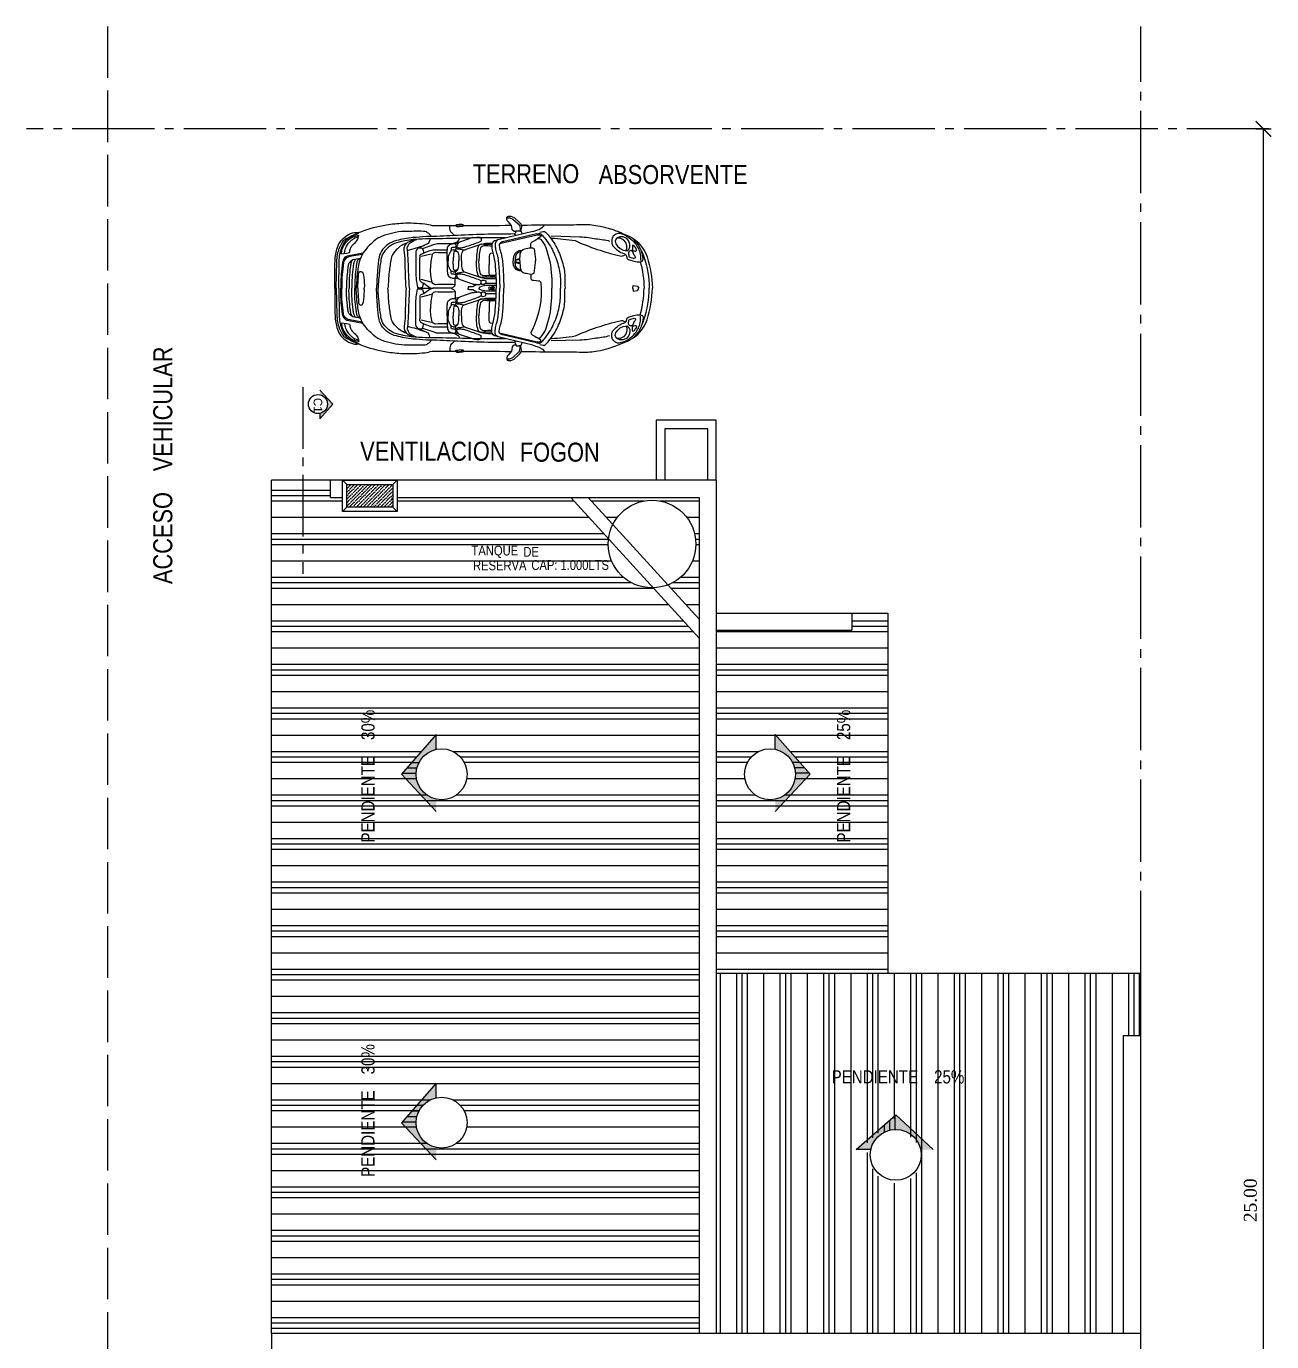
# Model space of a CAD drawing. Header units: millimetres. Extents: x 221 to 543, y -43 to 148.
# Drawn here: x 319.11 to 333.63, y 84.66 to 100.01 of the extents above; entities that cross this region are included whole.
import ezdxf
from ezdxf.enums import TextEntityAlignment as Align

# ---------------------------------------------------------------- set-up
doc = ezdxf.new("R2010")
doc.units = ezdxf.units.MM
doc.linetypes.add('ACAD_ISO02W100', pattern=[15, 12, -3])
doc.linetypes.add('ACAD_ISO04W100', pattern=[30, 24, -3, 0, -3])
for name, color, linetype in [('10-SOLADOS', 15, 'Continuous'), ('BOXTER', 7, 'Continuous'), ('CARRERA911', 7, 'Continuous'), ('FINAS', 1, 'Continuous'), ('SANITARIOS', 7, 'Continuous')]:
    doc.layers.add(name, color=color, linetype=linetype)
doc.styles.add('AMER', font='')
doc.styles.add('COTAS', font='ROMANS', dxfattribs={"width": 0.7})
doc.styles.add('gardel', font='ARIALN.TTF')
doc.styles.add('PROV', font='times.ttf')
doc.styles.get('AMER').set_extended_font_data('AmerType Md BT')
doc.dimstyles.new('COTA-S-S-2-50', dxfattribs={"dimscale": 1.5, "dimtxt": 0.1, "dimasz": 0.06, "dimexe": 0, "dimexo": 0, "dimgap": 0.08, "dimtad": 1, "dimzin": 4, "dimdsep": 46, "dimtxsty": 'COTAS', "dimblk1": 'M2_COTA', "dimblk2": 'M2_COTA', "dimsah": 1, "dimcen": 0.1, "dimse1": 1, "dimse2": 1, "dimclrd": 2, "dimclre": 256, "dimclrt": 6, "dimadec": 0, "dimazin": 0, "dimtfac": 1, "dimtix": 1, "dimtmove": 2, "dimatfit": 3, "dimldrblk": 'M2_COTA', "dimfxl": 1, "dimtolj": 1, "dimtzin": 4, "dimarcsym": 0})

# ---------------------------------------------------------------- blocks, each defined once
blk = doc.blocks.new('M2_COTA')
for p, q in [((-1, 0), (0, 0)), ((0, 1), (0, -1))]:
    blk.add_line(p, q)
at = {"const_width": 0.2}
blk.add_lwpolyline([(-1, -1), (1, 1)], dxfattribs=at)
blk = doc.blocks.new('*D50')
at = {"color": 252, "lineweight": -2, "ltscale": 0.05, "transparency": 16777216}
blk.add_line((333.537, 73.904), (333.537, 98.724), dxfattribs=at)
at = {"layer": 'Defpoints', "color": 0, "ltscale": 0.05, "transparency": 16777216}
for p in [(333.537, 98.814), (333.606, 98.814), (332.914, 73.814)]:
    blk.add_point(p, dxfattribs=at)
at = {"color": 252, "lineweight": -2, "ltscale": 0.05, "transparency": 16777216, "xscale": 0.09, "yscale": 0.09, "zscale": 0.09}
for p, rotation in [((333.537, 98.814), 90), ((333.537, 73.814), 270)]:
    blk.add_blockref('M2_COTA', p, dxfattribs=dict(at, rotation=rotation))
at = {"color": 0, "ltscale": 0.05, "transparency": 16777216, "insert": (333.386, 86.314), "char_height": 0.15, "attachment_point": 5, "rotation": 90, "style": 'PROV'}
blk.add_mtext('\\A1;25.00', dxfattribs=at)
blk = doc.blocks.new('CAR1_TOP')
at = {"layer": 'BOXTER'}
for p, q in [((-1.883, 0.769), (-1.88, 0.777)), ((-0.59, 0.554), (-0.59, 0.528)), ((-1.027, 0.454), (-1.028, 0.427)), ((-1.028, 0.139), (-1.028, 0.427)), ((-0.87, 0.479), (-1.011, 0.443)), ((-0.635, 0.411), (-0.635, 0.384)), ((-0.635, 0.356), (-0.635, 0.384)), ((-0.562, 0.411), (-0.562, 0.384)), ((-0.562, 0.356), (-0.562, 0.384)), ((-0.484, 0.411), (-0.484, 0.384)), ((-0.484, 0.356), (-0.484, 0.384)), ((-0.062, 0.442), (-0.064, 0.333)), ((-0.059, 0.474), (-0.062, 0.442)), ((-0.045, 0.485), (-0.059, 0.474)), ((-0.011, 0.492), (-0.045, 0.485)), ((0.299, 0.403), (0.365, 0.418)), ((0.299, 0.392), (0.365, 0.406)), ((0.299, 0.373), (0.365, 0.359)), ((-0.59, 0.213), (-0.59, 0.239)), ((-0.062, 0.219), (-0.064, 0.333)), ((-0.059, 0.186), (-0.062, 0.219)), ((-0.045, 0.175), (-0.059, 0.186)), ((0.299, 0.362), (0.365, 0.347)), ((-1.027, 0.113), (-1.028, 0.139)), ((-0.87, 0.088), (-1.011, 0.123)), ((-0.592, 0.001), (-0.846, 0.001)), ((0.032, 0.158), (-0.045, 0.175)), ((-0.011, 0.006), (-0.04, 0.006)), ((-1.027, -0.111), (-1.028, -0.138)), ((-1.028, -0.138), (-1.028, -0.426)), ((-0.87, -0.087), (-1.011, -0.122)), ((-0.045, -0.174), (-0.059, -0.185)), ((0.032, -0.157), (-0.045, -0.174)), ((-0.011, -0.005), (-0.04, -0.005)), ((-0.635, -0.355), (-0.635, -0.382)), ((-0.59, -0.212), (-0.59, -0.238)), ((-0.562, -0.355), (-0.562, -0.382)), ((-0.484, -0.355), (-0.484, -0.382)), ((-0.062, -0.217), (-0.064, -0.332)), ((-0.062, -0.44), (-0.064, -0.332)), ((-0.059, -0.185), (-0.062, -0.217)), ((-1.027, -0.452), (-1.028, -0.426)), ((-0.87, -0.477), (-1.011, -0.442)), ((-0.635, -0.41), (-0.635, -0.382)), ((-0.59, -0.553), (-0.59, -0.526)), ((-0.562, -0.41), (-0.562, -0.382)), ((-0.484, -0.41), (-0.484, -0.382)), ((-0.059, -0.473), (-0.062, -0.44)), ((-0.045, -0.484), (-0.059, -0.473)), ((-0.011, -0.491), (-0.045, -0.484)), ((-1.883, -0.767), (-1.88, -0.775))]:
    blk.add_line(p, q, dxfattribs=at)
for points in [[(0.311, 0.791), (0.285, 0.793), (0.26, 0.817), (0.254, 0.854), (0.249, 0.877), (0.225, 0.904), (0.201, 0.931), (0.188, 0.947), (0.182, 0.97), (0.186, 0.993), (0.206, 1.007), (0.24, 1.007), (0.284, 0.986), (0.36, 0.92), (0.378, 0.898), (0.386, 0.859), (0.384, 0.831, -0.22161), (0.368, 0.799, -0.22161)], [(0.184, 0.98), (0.19, 0.985), (0.224, 0.985), (0.267, 0.964), (0.343, 0.898), (0.362, 0.875), (0.369, 0.837), (0.368, 0.808, -0.062527), (0.366, 0.798, -0.062527)], [(-2.212, -0.001), (-2.212, 0.338, -0.055426), (-2.191, 0.522, -0.059428), (-2.157, 0.619, -0.097452), (-2.095, 0.7, -0.082707), (-1.994, 0.763, -0.136156), (-1.879, 0.777, 0.047635)], [(-2.193, 0.001), (-2.185, 0.375, -0.076537), (-2.153, 0.555, -0.086757), (-2.092, 0.667, -0.10675), (-2.057, 0.695), (-2.015, 0.716, -0.003982), (-1.931, 0.755, -0.016266), (-1.85, 0.79, -0.052049), (-1.494, 0.886, -0.02824), (-1.263, 0.91, -0.041393), (-0.959, 0.899, -0.048157), (-0.858, 0.877), (-0.532, 0.877)], [(-2.16, 0.001), (-2.152, 0.381, -0.076537), (-2.12, 0.56, -0.119374), (-2.054, 0.672, -0.071149), (-2.021, 0.698), (-1.982, 0.721, -0.003982), (-1.898, 0.761, -0.005807), (-1.882, 0.769, -0.004362)], [(-2.119, 0.483), (-2.049, 0.492, 0.060338), (-2.009, 0.502, -0.005591), (-1.995, 0.554, -0.137482), (-1.965, 0.604, 0.014112), (-1.921, 0.648, 0.101805), (-1.889, 0.7, 0.064537), (-1.88, 0.741, 0.064537)], [(-2.119, 0.483, -0.075551), (-2.11, 0.547, -0.072826), (-2.08, 0.612, -0.056103), (-2.039, 0.662, -0.027417), (-2.001, 0.694, -0.098085), (-1.941, 0.724, 0.002459), (-1.88, 0.741, 0.002459)], [(-0.868, 0.723), (-0.905, 0.763, 0.209375), (-0.976, 0.795, 0.008786), (-1.241, 0.793, 0.052376), (-1.407, 0.771, 0.022093), (-1.552, 0.729, 0.108048), (-1.668, 0.658, 0.061356), (-1.782, 0.543, 0.068655), (-1.848, 0.441, 0.073523), (-1.895, 0.247, 0.014318), (-1.912, 0.073, 0.013039), (-1.915, 0.001, 0.013039)], [(0.292, 0.758, 0.013204), (-0.557, 0.736, -0.006823), (-0.938, 0.721, -0.002349), (-1.128, 0.708, 0.035892), (-1.354, 0.666, 0.099022), (-1.473, 0.613, 0.0549), (-1.547, 0.542, 0.134174), (-1.596, 0.437, 0.023136), (-1.618, 0.254, 0.011713), (-1.632, 0.001, 0.011713)], [(-0.539, 0.734, 0.024615), (-0.58, 0.769, -0.223398), (-0.61, 0.828, 0.00021), (-0.612, 0.877, 0.00021)], [(-0.532, 0.877, -0.3707), (-0.511, 0.891, 0.000614), (-0.474, 0.893)], [(-0.532, 0.877, 0.370699), (-0.511, 0.862, -0.000614), (-0.474, 0.861)], [(-0.53, 0.873, -0.309042), (-0.511, 0.883, 0.000614), (-0.474, 0.885)], [(-0.416, 0.877, 0.3707), (-0.437, 0.891, -0.000614), (-0.474, 0.893)], [(-0.418, 0.873, 0.309042), (-0.437, 0.883, -0.000614), (-0.474, 0.885)], [(-0.416, 0.877, -0.3707), (-0.437, 0.862, 0.000614), (-0.474, 0.861)], [(-0.416, 0.877, 0.002126), (0.245, 0.88)], [(0.545, 0.791), (0.081, 0.681), (0.081, 0.681, 0.407429), (0.022, 0.62, 0.069501), (0.024, 0.567, 0.029071), (0.041, 0.493, -0.062231), (0.07, 0.307, -0.024249), (0.082, 0.087, -0.020658), (0.084, 0.001, -0.020658)], [(0.597, 0.761), (0.124, 0.647, 0.053281), (0.096, 0.637, 0.257952), (0.079, 0.613, 0.069501), (0.08, 0.576, 0.029071), (0.096, 0.509, -0.06163), (0.128, 0.311, -0.023841), (0.139, 0.089, -0.020054), (0.142, 0.001, -0.020054)], [(0.099, 0.628), (0.608, 0.746, -0.184919), (0.648, 0.741, -0.243778), (0.659, 0.724), (0.61, 0.69)], [(0.307, 0.744), (0.293, 0.753), (0.298, 0.769), (0.309, 0.78), (0.311, 0.796, -0.504918), (0.325, 0.803, -0.045684), (0.373, 0.798, -0.242065), (0.39, 0.784, -0.032414), (0.399, 0.759, -0.143073)], [(0.381, 0.882, 0.000281), (0.469, 0.883, -0.004665), (0.933, 0.884, 0.006938), (1.229, 0.891, -0.055982), (1.454, 0.873, -0.021498), (1.594, 0.84, -0.021353), (1.704, 0.804, -0.022762), (1.887, 0.726, -0.203444), (2.138, 0.439, -0.07526), (2.212, 0.001, -0.07526)], [(0.597, 0.761), (0.625, 0.765, -0.220404), (0.66, 0.755, -0.037374), (0.707, 0.706, -0.064028), (0.831, 0.511, -0.05126), (0.908, 0.289, -0.061449), (0.931, 0.085, 0.008235), (0.931, 0.001, 0.008235)], [(0.642, 0.783), (0.688, 0.793, -0.220404), (0.723, 0.782, -0.037374), (0.77, 0.733, -0.064028), (0.894, 0.538, -0.05126), (0.971, 0.317, -0.061449), (0.994, 0.113, 0.010916), (0.995, 0.001, 0.008235)], [(1.818, 0.748), (1.763, 0.763, 0.15571), (1.716, 0.761, 0.128859), (1.667, 0.727, 0.172618), (1.648, 0.678, 0.012779), (1.648, 0.638, 0.149305), (1.663, 0.593, 0.057452), (1.697, 0.556, 0.039867), (1.758, 0.511, 0.038453), (1.79, 0.494, 0.044126), (1.835, 0.479), (1.846, 0.463, -0.151431), (1.855, 0.437, 0.389635), (1.893, 0.399), (1.955, 0.381, 0.094342), (2.044, 0.371, 0.108453), (2.068, 0.379, 0.290912), (2.083, 0.407, 0.205966), (1.933, 0.7, 0.700887)], [(1.818, 0.748, -0.118384), (1.984, 0.61, -0.125214), (2.047, 0.457, -0.057098), (2.047, 0.388, 1.07298)], [(-2.079, 0.488, -0.060664), (-2.07, 0.539, -0.072826), (-2.04, 0.604, -0.056103), (-1.999, 0.654, -0.027417), (-1.961, 0.686, -0.098085), (-1.901, 0.716, 0.000743), (-1.883, 0.722)], [(0.165, 0.704, 0.010667), (-0.52, 0.697, -0.006823), (-0.902, 0.691, -0.002349), (-1.092, 0.682, 0.035892), (-1.319, 0.645, 0.099022), (-1.439, 0.595, 0.0549), (-1.515, 0.525, 0.134174), (-1.566, 0.422, 0.023136), (-1.592, 0.239, 0.011039), (-1.611, 0.001, 0.011039)], [(-1.214, 0.628, 0.073848), (-1.302, 0.586, 0.0549), (-1.378, 0.516, 0.134174), (-1.429, 0.413, 0.023136), (-1.456, 0.23, 0.010631), (-1.473, 0.001, 0.010631)], [(-1.219, 0.001, -0.011415), (-1.234, 0.38, 0.034437), (-1.247, 0.532, -0.311257), (-1.194, 0.642, -0.036685), (-1.116, 0.68, -0.193774)], [(-1.174, 0.003, -0.011415), (-1.19, 0.382, 0.034437), (-1.203, 0.534, -0.311257), (-1.15, 0.644, -0.038052), (-1.069, 0.683, -0.193774)], [(-1.203, 0.53, 0.033935), (-0.958, 0.604, 0.033935)], [(-0.883, 0.691, -0.045215), (-0.895, 0.661), (-0.905, 0.638, -0.345557), (-0.922, 0.619), (-1.034, 0.571, 0.230283), (-1.085, 0.507), (-1.085, 0.226, 0.05775), (-1.061, 0.015, 0.221944), (-0.992, 0.017, 0.049345), (-0.975, 0.073, 0.049345)], [(-1.045, 0.565, -0.169354), (-0.992, 0.558, -0.056224), (-0.973, 0.494, -0.056224)], [(-0.992, 0.558), (-0.821, 0.615, -0.12452), (-0.783, 0.624)], [(-0.647, 0.384), (-0.647, 0.516, -0.053938), (-0.641, 0.57, -0.254764), (-0.603, 0.615, -0.092411), (-0.544, 0.625)], [(-0.602, 0.624, 0.154428), (-0.494, 0.658, 0.279563), (-0.482, 0.686, -0.0411), (-0.482, 0.699, -0.0411)], [(-0.528, 0.582, -0.326686), (-0.548, 0.569, -0.023531), (-0.576, 0.568, 0.359), (-0.59, 0.554)], [(-0.291, 0.707), (-0.461, 0.649, -0.113823), (-0.544, 0.625, -0.467977), (-0.528, 0.582, 0.412278), (-0.491, 0.549, -0.105935), (-0.442, 0.541, 0.220468), (-0.381, 0.545), (-0.246, 0.592, -0.006488), (-0.187, 0.612, -0.087388), (-0.042, 0.631, 0.002401), (-0.021, 0.63, 0.002401)], [(-0.49, 0.631, 0.013286), (-0.51, 0.608, 0.337789), (-0.512, 0.582, 0.259224), (-0.481, 0.566, 0.021299), (-0.44, 0.569, 0.055963), (-0.396, 0.579, -0.002113), (-0.215, 0.641, 0.070451), (-0.177, 0.66, 0.094491), (-0.173, 0.664, 0.27987)], [(-0.291, 0.707, 0.024834), (-0.218, 0.715, -0.300381), (-0.175, 0.696), (-0.173, 0.664)], [(-0.171, 0.616, 0.195218), (-0.216, 0.588, 0.070006), (-0.241, 0.384, 0.070006)], [(-0.136, 0.594, 0.195218), (-0.182, 0.566, 0.070126), (-0.205, 0.384, 0.070126)], [(-0.025, 0.612, -0.022542), (-0.171, 0.616)], [(-0.027, 0.59, -0.016969), (-0.136, 0.594)], [(0.052, 0.672), (0.034, 0.667), (0.034, 0.667, 0.407429), (-0.026, 0.606, 0.069501), (-0.024, 0.553, 0.029071), (-0.007, 0.479, -0.062231), (0.022, 0.293, -0.024249), (0.034, 0.073, -0.017381), (0.036, 0.001, -0.017381)], [(0.366, 0.383), (0.371, 0.481, -0.352581), (0.434, 0.551, 0.008047), (0.517, 0.567), (0.517, 0.617, -0.270521), (0.535, 0.647, 0.000614), (0.61, 0.69, -0.331797), (0.651, 0.685, -0.11427), (0.726, 0.569, -0.074246), (0.807, 0.176, -0.021686), (0.809, 0.001, -0.021686)], [(0.517, 0.567, -0.146365), (0.564, 0.552), (0.584, 0.403, -0.020696), (0.585, 0.383, -0.020696)], [(0.8, 0.731), (1.203, 0.719, -0.03271), (1.324, 0.708, 0.00658), (1.529, 0.678, -0.040733), (1.616, 0.659, -0.249875)], [(0.806, 0.701, -0.028311), (1.135, 0.665, 0.046105), (1.763, 0.452, 0.219439), (1.828, 0.465, -0.325452)], [(1.942, 0.603), (1.935, 0.586), (1.935, 0.558, -0.04992), (1.933, 0.539, 0.494644), (1.946, 0.524, -0.100112), (1.974, 0.52, 0.588914), (1.993, 0.537, 0.119485), (1.98, 0.563, -0.013341), (1.957, 0.591, 0.140517), (1.942, 0.603, -0.473723)], [(-1.821, 0.49), (-2.018, 0.455, 0.207319), (-2.091, 0.406, 0.101931), (-2.103, 0.375, 0.00876), (-2.112, 0.317, 0.038849), (-2.13, 0.001, 0.03739)], [(-1.831, 0.474), (-2.005, 0.443, 0.207319), (-2.079, 0.394, 0.101931), (-2.091, 0.363, 0.00876), (-2.099, 0.305, 0.03739), (-2.117, 0.001, 0.03739)], [(-1.857, 0.418), (-1.941, 0.403, 0.207319), (-2.014, 0.354, 0.101931), (-2.026, 0.323, 0.00876), (-2.035, 0.265, 0.032481), (-2.053, 0.001)], [(-1.968, 0.394, 0.0341), (-1.977, 0.382, 0.101931), (-1.99, 0.351, 0.00876), (-1.998, 0.293, 0.035895), (-2.016, 0.001, 0.035895)], [(-1.922, 0.406, 0.056082), (-1.937, 0.387, 0.101931), (-1.95, 0.356, 0.00876), (-1.958, 0.298, 0.036536), (-1.976, 0.001, 0.036536)], [(-1.871, 0.415, 0.088206), (-1.897, 0.387, 0.101931), (-1.909, 0.356, 0.00876), (-1.918, 0.298, 0.036536), (-1.936, 0.001, 0.036536)], [(-1.027, 0.454, -0.234479), (-1.003, 0.482, -0.003885), (-0.973, 0.494, -0.003885)], [(-0.973, 0.494), (-0.884, 0.527, -0.12452), (-0.847, 0.536)], [(-0.812, 0.499, 0.195218), (-0.857, 0.471, 0.071933), (-0.88, 0.283, 0.070126)], [(-0.647, 0.494, -0.02547), (-0.812, 0.499)], [(-0.647, 0.384), (-0.647, 0.251, 0.053938), (-0.641, 0.197, 0.254764), (-0.603, 0.152, 0.092411), (-0.544, 0.142)], [(-0.563, 0.538, 0.242282), (-0.595, 0.522, 0.047081), (-0.622, 0.475, 0.10256), (-0.635, 0.411, 2.072365)], [(-0.563, 0.538, -0.117989), (-0.52, 0.525, -0.175982), (-0.495, 0.494, -0.098855), (-0.484, 0.411, 1.01209)], [(-0.499, 0.504), (-0.521, 0.516, 0.238178), (-0.547, 0.516, 0.252188), (-0.556, 0.503, 0.013169), (-0.56, 0.468, 0.027186), (-0.562, 0.411, 0.027186)], [(-0.446, 0.384), (-0.446, 0.462, -0.199641), (-0.415, 0.536, 0.141935)], [(-0.446, 0.383), (-0.446, 0.305, 0.199641), (-0.415, 0.231, -0.141935)], [(-0.171, 0.151, -0.195218), (-0.216, 0.179, -0.070006), (-0.241, 0.384, -0.070006)], [(-0.136, 0.173, -0.195218), (-0.182, 0.201, -0.070126), (-0.205, 0.384, -0.070126)], [(0.391, 0.526, 0.358011), (0.278, 0.445, 0.087142), (0.273, 0.383)], [(0.391, 0.24, -0.358011), (0.278, 0.32, -0.087142), (0.273, 0.383)], [(0.381, 0.514, 0.316561), (0.306, 0.445, 0.087142), (0.3, 0.383)], [(0.381, 0.251, -0.316561), (0.306, 0.32, -0.087142), (0.3, 0.383)], [(0.366, 0.383), (0.371, 0.284, 0.352581), (0.434, 0.214, -0.008047), (0.517, 0.199), (0.517, 0.148)], [(0.517, 0.199, 0.146365), (0.564, 0.213), (0.584, 0.362, 0.020696), (0.585, 0.383, 0.020696)], [(1.929, 0.522, 0.247528), (1.912, 0.526, 0.056791), (1.893, 0.518, 0.281439), (1.88, 0.495, 0.017622), (1.882, 0.462, 0.327274), (1.91, 0.43, -0.021137), (1.946, 0.42, 0.219354), (1.974, 0.424, 0.356278), (1.978, 0.435, 0.072558), (1.968, 0.452, 0.066843), (1.957, 0.463), (1.942, 0.511), (1.929, 0.522)], [(2.042, 0.371, -0.063252), (2.096, 0.001, -0.063252)], [(2.059, 0.522, -0.046386), (2.095, 0.439, -0.07526), (2.169, 0.001)], [(-1.894, 0.001, 0.004647), (-1.883, 0.204, -0.212789), (-1.871, 0.229, -0.225042), (-1.85, 0.234, -0.010282), (-1.835, 0.23, -0.358153), (-1.824, 0.216, 0.030605), (-1.815, 0.19), (-1.81, 0.152, -0.044318), (-1.803, 0.001, -0.044318)], [(-0.812, 0.051, -0.195218), (-0.857, 0.08, -0.066177), (-0.88, 0.283, -0.070126)], [(-0.563, 0.229, -0.242282), (-0.595, 0.245, -0.047081), (-0.622, 0.292, -0.10256), (-0.635, 0.356, -2.072365)], [(-0.528, 0.185, 0.326686), (-0.548, 0.198, 0.023531), (-0.576, 0.2, -0.359), (-0.59, 0.213)], [(-0.499, 0.263), (-0.521, 0.252, -0.238178), (-0.547, 0.251, -0.252188), (-0.556, 0.264, -0.013169), (-0.56, 0.299, -0.027186), (-0.562, 0.356, -0.027186)], [(-0.563, 0.229, 0.117989), (-0.52, 0.242, 0.175982), (-0.495, 0.273, 0.098855), (-0.484, 0.356, -1.01209)], [(-0.291, 0.06), (-0.461, 0.118, 0.113823), (-0.544, 0.142, 0.467977), (-0.528, 0.185, -0.412278), (-0.491, 0.218, 0.105935), (-0.442, 0.226, -0.220468), (-0.381, 0.222), (-0.246, 0.175, 0.006488), (-0.187, 0.156, 0.087388), (-0.042, 0.136, -0.008359), (0.033, 0.138, -0.008359)], [(-0.49, 0.136, -0.013286), (-0.51, 0.159, -0.337789), (-0.512, 0.186, -0.259224), (-0.481, 0.202, -0.021299), (-0.44, 0.199, -0.055963), (-0.396, 0.189, 0.002113), (-0.215, 0.126, -0.070451), (-0.177, 0.107, -0.094491), (-0.173, 0.103, -0.27987)], [(-2.212, 0.002), (-2.212, -0.336, 0.055426), (-2.191, -0.52, 0.059428), (-2.157, -0.618, 0.097452), (-2.095, -0.698, 0.082707), (-1.994, -0.761, 0.136156), (-1.879, -0.775, -0.047635)], [(-2.193, 0.001), (-2.185, -0.374, 0.076537), (-2.153, -0.553, 0.086757), (-2.092, -0.666, 0.10675), (-2.057, -0.694), (-2.015, -0.714, 0.003982), (-1.931, -0.754, 0.016266), (-1.85, -0.788, 0.052049), (-1.494, -0.884, 0.02824), (-1.263, -0.908, 0.041393), (-0.959, -0.897, 0.048157), (-0.858, -0.875), (-0.532, -0.875)], [(-2.16, 0.001), (-2.152, -0.379, 0.076537), (-2.12, -0.559, 0.119374), (-2.054, -0.671, 0.071149), (-2.021, -0.697), (-1.982, -0.72, 0.003982), (-1.898, -0.759, 0.005807), (-1.882, -0.767, 0.004362)], [(-1.821, -0.489), (-2.018, -0.453, -0.207319), (-2.091, -0.405, -0.101931), (-2.103, -0.373, -0.00876), (-2.112, -0.316, -0.038849), (-2.13, 0.001, -0.03739)], [(-1.831, -0.473), (-2.005, -0.441, -0.207319), (-2.079, -0.393, -0.101931), (-2.091, -0.361, -0.00876), (-2.099, -0.304, -0.03739), (-2.117, 0.001, -0.03739)], [(-1.857, -0.416), (-1.941, -0.401, -0.207319), (-2.014, -0.353, -0.101931), (-2.026, -0.321, -0.00876), (-2.035, -0.264, -0.032481), (-2.053, 0.001)], [(-1.968, -0.392, -0.0341), (-1.977, -0.38, -0.101931), (-1.99, -0.349, -0.00876), (-1.998, -0.292, -0.035895), (-2.016, 0.001, -0.035895)], [(-1.922, -0.405, -0.056082), (-1.937, -0.386, -0.101931), (-1.95, -0.354, -0.00876), (-1.958, -0.297, -0.036536), (-1.976, 0.001, -0.036536)], [(-1.871, -0.414, -0.088206), (-1.897, -0.386, -0.101931), (-1.909, -0.354, -0.00876), (-1.918, -0.297, -0.036536), (-1.936, 0.001, -0.036536)], [(-0.868, -0.722), (-0.905, -0.762, -0.209375), (-0.976, -0.794, -0.008786), (-1.241, -0.791, -0.052376), (-1.407, -0.769, -0.022093), (-1.552, -0.728, -0.108048), (-1.668, -0.656, -0.061356), (-1.782, -0.542, -0.068655), (-1.848, -0.439, -0.073523), (-1.895, -0.245, -0.014318), (-1.912, -0.071, -0.013039), (-1.915, 0.001, -0.013039)], [(-1.894, 0.001, -0.004647), (-1.883, -0.203, 0.212789), (-1.871, -0.227, 0.225042), (-1.85, -0.232, 0.010282), (-1.835, -0.229, 0.358153), (-1.824, -0.215, -0.030605), (-1.815, -0.189), (-1.81, -0.151, 0.044318), (-1.803, 0.001, 0.044318)], [(0.292, -0.757, -0.013204), (-0.557, -0.735, 0.006823), (-0.938, -0.72, 0.002349), (-1.128, -0.707, -0.035892), (-1.354, -0.664, -0.099022), (-1.473, -0.611, -0.0549), (-1.547, -0.54, -0.134174), (-1.596, -0.436, -0.023136), (-1.618, -0.253, -0.011713), (-1.632, 0.001, -0.011713)], [(0.165, -0.702, -0.010667), (-0.52, -0.696, 0.006823), (-0.902, -0.69, 0.002349), (-1.092, -0.681, -0.035892), (-1.319, -0.643, -0.099022), (-1.439, -0.593, -0.0549), (-1.515, -0.524, -0.134174), (-1.566, -0.42, -0.023136), (-1.592, -0.238, -0.011039), (-1.611, 0.001, -0.011039)], [(-1.214, -0.626, -0.073848), (-1.302, -0.584, -0.0549), (-1.378, -0.515, -0.134174), (-1.429, -0.411, -0.023136), (-1.456, -0.229, -0.010631), (-1.473, 0.001, -0.010631)], [(-1.219, 0.001, 0.011415), (-1.234, -0.378, -0.034437), (-1.247, -0.53, 0.311257), (-1.194, -0.641, 0.036685), (-1.116, -0.678, 0.193774)], [(-1.061, 0.015, 0.353184), (-1.036, 0.001)], [(-1.061, -0.013, -0.353184), (-1.036, 0.001)], [(-1.036, 0.001), (-0.883, 0.001, -0.060517), (-0.841, 0.001)], [(-1.027, 0.113, 0.234479), (-1.003, 0.084, 0.003885), (-0.973, 0.072, 0.003885)], [(-0.997, 0.001), (-0.883, 0.001, 0.060517), (-0.841, 0.001)], [(-0.973, 0.072), (-0.884, 0.009, 0.137248), (-0.846, 0.001)], [(-0.973, -0.071), (-0.884, -0.008, -0.137248), (-0.846, 0.001)], [(-0.541, 0.049, 0.042022), (-0.812, 0.051)], [(-0.592, 0.001, 0.007409), (-0.55, 0.026, 0.250325), (-0.537, 0.069), (-0.537, 0.134)], [(-0.592, 0.001, -0.007409), (-0.55, -0.024, -0.250325), (-0.537, -0.068), (-0.537, -0.133)], [(-0.291, 0.06, -0.024834), (-0.218, 0.052, 0.300381), (-0.175, 0.071), (-0.173, 0.103), (-0.158, 0.114), (-0.13, 0.113), (-0.111, 0.103), (-0.109, 0.071), (-0.134, 0.054), (-0.164, 0.056), (-0.175, 0.068)], [(0.034, 0.154, 0.031761), (-0.171, 0.151, 0.031761)], [(0.031, 0.177, 0.025901), (-0.136, 0.173)], [(0.052, -0.671), (0.034, -0.666), (0.034, -0.666, -0.407429), (-0.026, -0.605, -0.069501), (-0.024, -0.552, -0.029071), (-0.007, -0.477, 0.062231), (0.022, -0.292, 0.024249), (0.034, -0.072, 0.017381), (0.036, 0.001, 0.017381)], [(0.545, -0.79), (0.081, -0.68), (0.081, -0.68, -0.407429), (0.022, -0.618, -0.069501), (0.024, -0.565, -0.029071), (0.041, -0.491, 0.062231), (0.07, -0.305, 0.024249), (0.082, -0.085, 0.020658), (0.084, 0.001, 0.020658)], [(0.597, -0.76), (0.124, -0.646, -0.053281), (0.096, -0.636, -0.257952), (0.079, -0.612, -0.069501), (0.08, -0.575, -0.029071), (0.096, -0.507, 0.06163), (0.128, -0.309, 0.023841), (0.139, -0.087, 0.020054), (0.142, 0.001, 0.020054)], [(0.381, -0.88, -0.000281), (0.469, -0.881, 0.004665), (0.933, -0.883, -0.006938), (1.229, -0.889, 0.055982), (1.454, -0.872, 0.021498), (1.594, -0.839, 0.021353), (1.704, -0.803, 0.022762), (1.887, -0.724, 0.203444), (2.138, -0.438, 0.07526), (2.212, 0.001, 0.07526)], [(0.517, 0.148, 0.460181), (0.554, 0.113), (0.629, 0.107, -0.361883), (0.658, 0.078, -0.136022), (0.54, -0.572, -0.015575)], [(0.54, -0.572), (0.517, -0.615, 0.270521), (0.535, -0.646, -0.000614), (0.61, -0.689, 0.331797), (0.651, -0.683, 0.11427), (0.726, -0.568, 0.074246), (0.807, -0.175, 0.021686), (0.809, 0.001)], [(0.597, -0.76), (0.625, -0.764, 0.220404), (0.66, -0.753, 0.037374), (0.707, -0.704, 0.064028), (0.831, -0.509, 0.05126), (0.908, -0.288, 0.061449), (0.931, -0.084, -0.008235), (0.931, 0.001, -0.008235)], [(0.642, -0.781), (0.688, -0.791, 0.220404), (0.723, -0.781, 0.037374), (0.77, -0.732, 0.064028), (0.894, -0.537, 0.05126), (0.971, -0.315, 0.061449), (0.994, -0.111, -0.010916), (0.995, 0.001, -0.008235)], [(2.042, -0.37, 0.063252), (2.096, 0.001, 0.063252)], [(2.059, -0.52, 0.046386), (2.095, -0.438, 0.07526), (2.169, 0.001)], [(-1.174, -0.001, 0.011415), (-1.19, -0.38, -0.034437), (-1.203, -0.533, 0.311257), (-1.15, -0.643, 0.038052), (-1.069, -0.682, 0.193774)], [(-0.883, -0.69, 0.045215), (-0.895, -0.659), (-0.905, -0.637, 0.345557), (-0.922, -0.618), (-1.034, -0.57, -0.230283), (-1.085, -0.506), (-1.085, -0.224, -0.05775), (-1.061, -0.013, -0.221944), (-0.992, -0.016, -0.049345), (-0.975, -0.072, -0.049345)], [(-1.027, -0.111, -0.234479), (-1.003, -0.083, -0.003885), (-0.973, -0.071, -0.003885)], [(-0.812, -0.05, 0.195218), (-0.857, -0.078, 0.066177), (-0.88, -0.282, 0.070126)], [(-0.541, -0.048, -0.042022), (-0.812, -0.05)], [(-0.647, -0.382), (-0.647, -0.25, -0.053938), (-0.641, -0.195, -0.254764), (-0.603, -0.151, -0.092411), (-0.544, -0.14)], [(-0.291, -0.058), (-0.461, -0.117, -0.113823), (-0.544, -0.14, -0.467977), (-0.528, -0.183, 0.412278), (-0.491, -0.217, -0.105935), (-0.442, -0.225, 0.220468), (-0.381, -0.221), (-0.246, -0.174, -0.006488), (-0.187, -0.154, -0.087388), (-0.042, -0.135, 0.008359), (0.033, -0.136, 0.008359)], [(-0.49, -0.135, 0.013286), (-0.51, -0.157, 0.337789), (-0.512, -0.184, 0.259224), (-0.481, -0.2, 0.021299), (-0.44, -0.197, 0.055963), (-0.396, -0.187, -0.002113), (-0.215, -0.124, 0.070451), (-0.177, -0.105, 0.094491), (-0.173, -0.101, 0.27987)], [(-0.291, -0.058, 0.024834), (-0.218, -0.05, -0.300381), (-0.175, -0.07), (-0.173, -0.101), (-0.158, -0.113), (-0.13, -0.111), (-0.111, -0.101), (-0.109, -0.07), (-0.134, -0.052), (-0.164, -0.054), (-0.175, -0.066)], [(-0.171, -0.149, 0.195218), (-0.216, -0.178, 0.070006), (-0.241, -0.382, 0.070006)], [(-0.136, -0.171, 0.195218), (-0.182, -0.2, 0.070126), (-0.205, -0.382, 0.070126)], [(0.034, -0.152, -0.031761), (-0.171, -0.149, -0.031761)], [(0.031, -0.176, -0.025901), (-0.136, -0.171)], [(-0.812, -0.497, -0.195218), (-0.857, -0.469, -0.071933), (-0.88, -0.282, -0.070126)], [(-0.563, -0.227, 0.242282), (-0.595, -0.243, 0.047081), (-0.622, -0.291, 0.10256), (-0.635, -0.355, 2.072365)], [(-0.528, -0.183, -0.326686), (-0.548, -0.197, -0.023531), (-0.576, -0.198, 0.359), (-0.59, -0.212)], [(-0.563, -0.227, -0.117989), (-0.52, -0.241, -0.175982), (-0.495, -0.272, -0.098855), (-0.484, -0.355, 1.01209)], [(-0.499, -0.262), (-0.521, -0.25, 0.238178), (-0.547, -0.249, 0.252188), (-0.556, -0.262, 0.013169), (-0.56, -0.298, 0.027186), (-0.562, -0.355, 0.027186)], [(-0.446, -0.382), (-0.446, -0.304, -0.199641), (-0.415, -0.229, 0.141935)], [(-2.119, -0.482, 0.075551), (-2.11, -0.545, 0.072826), (-2.08, -0.61, 0.056103), (-2.039, -0.66, 0.027417), (-2.001, -0.693, 0.098085), (-1.941, -0.723, -0.002459), (-1.88, -0.74, -0.002459)], [(-2.119, -0.482), (-2.049, -0.49, -0.060338), (-2.009, -0.5, 0.005591), (-1.995, -0.553, 0.137482), (-1.965, -0.603, -0.014112), (-1.921, -0.647, -0.101805), (-1.889, -0.699, -0.064537), (-1.88, -0.74, -0.064537)], [(-2.079, -0.487, 0.060664), (-2.07, -0.538, 0.072826), (-2.04, -0.603, 0.056103), (-1.999, -0.653, 0.027417), (-1.961, -0.685, 0.098085), (-1.901, -0.715, -0.000743), (-1.883, -0.72)], [(-1.203, -0.529, -0.033935), (-0.958, -0.602, -0.033935)], [(-1.045, -0.564, 0.169354), (-0.992, -0.557, 0.056224), (-0.973, -0.493, 0.056224)], [(-1.027, -0.452, 0.234479), (-1.003, -0.481, 0.003885), (-0.973, -0.493, 0.003885)], [(-0.973, -0.493), (-0.884, -0.526, 0.12452), (-0.847, -0.535)], [(-0.647, -0.493, 0.02547), (-0.812, -0.497)], [(-0.647, -0.382), (-0.647, -0.514, 0.053938), (-0.641, -0.569, 0.254764), (-0.603, -0.613, 0.092411), (-0.544, -0.624)], [(-0.563, -0.537, -0.242282), (-0.595, -0.521, -0.047081), (-0.622, -0.473, -0.10256), (-0.635, -0.41, -2.072365)], [(-0.499, -0.503), (-0.521, -0.514, -0.238178), (-0.547, -0.515, -0.252188), (-0.556, -0.502, -0.013169), (-0.56, -0.466, -0.027186), (-0.562, -0.41, -0.027186)], [(-0.563, -0.537, 0.117989), (-0.52, -0.524, 0.175982), (-0.495, -0.492, 0.098855), (-0.484, -0.41, -1.01209)], [(-0.291, -0.706), (-0.461, -0.647, 0.113823), (-0.544, -0.624, 0.467977), (-0.528, -0.581, -0.412278), (-0.491, -0.548, 0.105935), (-0.442, -0.54, -0.220468), (-0.381, -0.544), (-0.246, -0.591, 0.006488), (-0.187, -0.61, 0.087388), (-0.042, -0.63, -0.002401), (-0.021, -0.629, -0.002401)], [(-0.446, -0.383), (-0.446, -0.461, 0.199641), (-0.415, -0.535, -0.141935)], [(-0.171, -0.615, -0.195218), (-0.216, -0.587, -0.070006), (-0.241, -0.382, -0.070006)], [(-0.136, -0.593, -0.195218), (-0.182, -0.565, -0.070126), (-0.205, -0.382, -0.070126)], [(0.806, -0.699, 0.028311), (1.135, -0.663, -0.046105), (1.763, -0.451, -0.219439), (1.828, -0.464, 0.325452)], [(1.818, -0.746), (1.763, -0.761, -0.15571), (1.716, -0.759, -0.128859), (1.667, -0.725, -0.172618), (1.648, -0.677, -0.012779), (1.648, -0.637, -0.149305), (1.663, -0.592, -0.057452), (1.697, -0.554, -0.039867), (1.758, -0.509, -0.038453), (1.79, -0.492, -0.044126), (1.835, -0.477), (1.846, -0.462, 0.151431), (1.855, -0.436, -0.389635), (1.893, -0.398), (1.955, -0.379, -0.094342), (2.044, -0.37, -0.108453), (2.068, -0.377, -0.290912), (2.083, -0.406, -0.205966), (1.933, -0.699, -0.700887)], [(1.818, -0.746, 0.118384), (1.984, -0.609, 0.125214), (2.047, -0.456, 0.057098), (2.047, -0.387, -1.07298)], [(1.929, -0.52, -0.247528), (1.912, -0.524, -0.056791), (1.893, -0.517, -0.281439), (1.88, -0.494, -0.017622), (1.882, -0.46, -0.327274), (1.91, -0.428, 0.021137), (1.946, -0.419, -0.219354), (1.974, -0.422, -0.356278), (1.978, -0.434, -0.072558), (1.968, -0.451, -0.066843), (1.957, -0.462), (1.942, -0.509), (1.929, -0.52)], [(1.942, -0.601), (1.935, -0.584), (1.935, -0.556, 0.04992), (1.933, -0.537, -0.494644), (1.946, -0.522, 0.100112), (1.974, -0.518, -0.588914), (1.993, -0.535, -0.119485), (1.98, -0.562, 0.013341), (1.957, -0.59, -0.140517), (1.942, -0.601, 0.473723)], [(-0.992, -0.557), (-0.821, -0.613, 0.12452), (-0.783, -0.622)], [(-0.539, -0.732, -0.024615), (-0.58, -0.767, 0.223398), (-0.61, -0.827, -0.00021), (-0.612, -0.875, -0.00021)], [(-0.602, -0.622, -0.154428), (-0.494, -0.656, -0.279563), (-0.482, -0.685, 0.0411), (-0.482, -0.697, 0.0411)], [(-0.528, -0.581, 0.326686), (-0.548, -0.568, 0.023531), (-0.576, -0.566, -0.359), (-0.59, -0.553)], [(-0.49, -0.629, -0.013286), (-0.51, -0.607, -0.337789), (-0.512, -0.58, -0.259224), (-0.481, -0.564, -0.021299), (-0.44, -0.567, -0.055963), (-0.396, -0.577, 0.002113), (-0.215, -0.64, -0.070451), (-0.177, -0.659, -0.094491), (-0.173, -0.663, -0.27987)], [(-0.291, -0.706, -0.024834), (-0.218, -0.714, 0.300381), (-0.175, -0.694), (-0.173, -0.663)], [(-0.025, -0.61, 0.022542), (-0.171, -0.615)], [(-0.027, -0.588, 0.016969), (-0.136, -0.593)], [(0.099, -0.627), (0.608, -0.745, 0.184919), (0.648, -0.739, 0.243778), (0.659, -0.722), (0.61, -0.689)], [(0.8, -0.729), (1.203, -0.718, 0.03271), (1.324, -0.707, -0.00658), (1.529, -0.677, 0.040733), (1.616, -0.658, 0.249875)], [(-0.532, -0.875, -0.370699), (-0.511, -0.86, 0.000614), (-0.474, -0.859)], [(-0.532, -0.875, 0.3707), (-0.511, -0.89, -0.000614), (-0.474, -0.891)], [(-0.53, -0.871, 0.309042), (-0.511, -0.882, -0.000614), (-0.474, -0.883)], [(-0.416, -0.875, 0.3707), (-0.437, -0.86, -0.000614), (-0.474, -0.859)], [(-0.418, -0.871, -0.309042), (-0.437, -0.882, 0.000614), (-0.474, -0.883)], [(-0.416, -0.875, -0.3707), (-0.437, -0.89, 0.000614), (-0.474, -0.891)], [(-0.416, -0.875, -0.002126), (0.245, -0.879)], [(0.311, -0.789), (0.285, -0.792), (0.26, -0.815), (0.254, -0.853), (0.249, -0.875), (0.225, -0.902), (0.201, -0.93), (0.188, -0.946), (0.182, -0.968), (0.186, -0.992), (0.206, -1.006), (0.24, -1.006), (0.284, -0.985), (0.36, -0.919), (0.378, -0.896), (0.386, -0.858), (0.384, -0.829, 0.22161), (0.368, -0.797, 0.22161)], [(0.184, -0.979), (0.19, -0.983), (0.224, -0.983), (0.267, -0.962), (0.343, -0.896), (0.362, -0.874), (0.369, -0.835), (0.368, -0.807, 0.062527), (0.366, -0.796, 0.062527)], [(0.307, -0.743), (0.293, -0.751), (0.298, -0.768), (0.309, -0.779), (0.311, -0.794, 0.504918), (0.325, -0.802, 0.045684), (0.373, -0.796, 0.242065), (0.39, -0.782, 0.032414), (0.399, -0.758, 0.143073)]]:
    blk.add_lwpolyline(points, format="xyb", dxfattribs=at)
for points in [[(0.545, 0.791), (0.631, 0.822), (0.68, 0.851), (0.714, 0.885)], [(-0.783, 0.624), (-0.602, 0.624)], [(-0.528, 0.574), (-0.53, 0.53)], [(1.759, 0.718), (1.727, 0.704), (1.709, 0.691), (1.694, 0.657), (1.703, 0.622), (1.727, 0.59), (1.765, 0.554), (1.805, 0.533), (1.854, 0.524), (1.886, 0.546), (1.899, 0.574), (1.899, 0.614), (1.886, 0.659), (1.854, 0.697), (1.807, 0.719), (1.759, 0.718)], [(1.841, 0.526), (1.841, 0.526), (1.854, 0.554), (1.854, 0.594), (1.841, 0.639), (1.809, 0.677), (1.762, 0.699), (1.715, 0.697)], [(-0.847, 0.536), (-0.647, 0.536)], [(-0.528, 0.193), (-0.53, 0.237)], [(-0.234, 0.054), (-0.292, 0.021), (-0.336, 0.021), (-0.354, 0.019), (-0.357, 0.001)], [(-0.234, -0.053), (-0.292, -0.02), (-0.336, -0.02), (-0.354, -0.017), (-0.357, 0.001)], [(0.031, 0.042), (-0.109, 0.042), (-0.168, 0.028), (-0.2, 0.012), (-0.2, 0.001)], [(0.031, -0.041), (-0.109, -0.041), (-0.168, -0.026), (-0.2, -0.011), (-0.2, 0.001)], [(-0.109, 0.071), (0.034, 0.071)], [(1.938, -0.001), (1.943, 0.04), (2.007, 0.029), (2.023, 0.001)], [(1.938, 0.002), (1.943, -0.039), (2.007, -0.028), (2.023, 0.001)], [(-0.109, -0.07), (0.034, -0.07)], [(-0.528, -0.192), (-0.53, -0.236)], [(-0.847, -0.535), (-0.647, -0.535)], [(-0.528, -0.572), (-0.53, -0.529)], [(1.759, -0.716), (1.727, -0.703), (1.709, -0.69), (1.694, -0.656), (1.703, -0.62), (1.727, -0.588), (1.765, -0.552), (1.805, -0.532), (1.854, -0.522), (1.886, -0.545), (1.899, -0.573), (1.899, -0.613), (1.886, -0.658), (1.854, -0.695), (1.807, -0.718), (1.759, -0.716)], [(1.841, -0.525), (1.841, -0.525), (1.854, -0.553), (1.854, -0.593), (1.841, -0.638), (1.809, -0.675), (1.762, -0.698), (1.715, -0.696)], [(-0.783, -0.622), (-0.602, -0.622)], [(0.545, -0.79), (0.631, -0.821), (0.68, -0.849), (0.714, -0.883)]]:
    blk.add_lwpolyline(points, dxfattribs=at)
for centre, radius, start, end in [((-0.055, 0.001), 0.0152, 0, 180), ((-0.055, 0.001), 0.0152, 180, 0), ((-0.011, 0), 0.0247, 1.4681, 165.1556), ((-0.011, 0.001), 0.0247, 194.8444, 358.5319), ((-0.011, 0), 0.0152, 2.386, 155.3977), ((-0.011, 0.001), 0.0152, 204.6023, 357.614), ((-0.011, 0), 0.00633, 5.7392, 90), ((-0.011, 0.001), 0.00633, 270, 354.2608)]:
    blk.add_arc(centre, radius, start, end, dxfattribs=at)

msp = doc.modelspace()

# ---------------------------------------------------------------- hatches: boundary and pattern name
h = msp.add_hatch()
h.set_pattern_fill('PLASTI', color=252, scale=0.08, style=0)
h.set_pattern_definition([(0, (0, 1), (0, 0.508), []), (0, (0, 1.0635), (0, 0.508), []), (0, (0, 1.127), (0, 0.508), []), (0, (0, 1.3175), (0, 0.508), [])])
h.paths.add_polyline_path([(326.956, 92.871), (326.421, 93.459, -0.422156), (325.896, 93.97, -0.030359), (325.9, 94.032), (325.461, 94.514), (323.436, 94.514), (323.436, 94.35), (322.797, 94.35), (322.797, 94.514), (322.657, 94.514), (322.657, 94.714), (321.97, 94.714), (321.97, 84.764), (326.956, 84.764)])
h.paths.add_polyline_path([(323.655, 91.284, -0.008743), (323.655, 91.295), (323.494, 91.295), (323.89, 91.746), (323.89, 91.575, -0.477603), (324.25, 91.284, -1)], flags=16)
h.paths.add_polyline_path([(324.25, 87.219, -1), (323.655, 87.219, -1)], flags=16)
h.paths.add_polyline_path([(326.956, 94.514), (325.664, 94.514), (325.951, 94.199, -0.790735), (326.918, 93.97, -0.309288), (326.592, 93.494), (326.956, 93.094)], flags=17)
h.paths.add_polyline_path([(329.156, 88.964), (329.156, 93.164), (328.736, 93.164), (328.736, 92.964), (327.156, 92.964), (327.156, 88.964)])
h.paths.add_polyline_path([(327.485, 91.284, -0.477603), (327.845, 91.575), (327.845, 91.746), (328.242, 91.295), (328.08, 91.295, -0.008743), (328.08, 91.284, -1)], flags=16)
h.paths.add_polyline_path([(328.763, 91.643), (328.763, 92.077), (328.519, 92.077), (328.519, 91.643)], flags=24)
h.paths.add_polyline_path([(328.757, 90.448), (328.757, 91.536), (328.526, 91.536), (328.526, 90.448)], flags=24)
h.paths.add_polyline_path([(323.216, 91.643), (323.216, 92.077), (322.972, 92.077), (322.972, 91.643)], flags=24)
h.paths.add_polyline_path([(323.21, 90.448), (323.21, 91.536), (322.979, 91.536), (322.979, 90.448)], flags=24)
h.paths.add_polyline_path([(323.216, 87.742), (323.216, 88.176), (322.972, 88.176), (322.972, 87.742)], flags=24)
h.paths.add_polyline_path([(323.21, 86.548), (323.21, 87.635), (322.979, 87.635), (322.979, 86.548)], flags=24)
h.paths.add_polyline_path([(325.308, 93.636), (325.936, 93.636), (325.936, 93.813), (325.308, 93.813)], flags=24)
h.paths.add_polyline_path([(324.969, 93.636), (325.334, 93.636), (325.334, 93.813), (324.969, 93.813)], flags=24)
h.paths.add_polyline_path([(324.289, 93.632), (324.974, 93.632), (324.974, 93.81), (324.289, 93.81)], flags=24)
h.paths.add_polyline_path([(324.878, 93.793), (325.117, 93.793), (325.117, 93.965), (324.878, 93.965)], flags=24)
h.paths.add_polyline_path([(324.27, 93.785), (324.878, 93.785), (324.878, 93.973), (324.27, 93.973)], flags=24)
h = msp.add_hatch()
h.set_pattern_fill('ANSI36', color=251, scale=0.009, style=0)
h.set_pattern_definition([(45, (21.705047, 0.7411), (0.0151541822, 0.0555653347), [0.0714375, -0.0142875, 0, -0.0142875])])
h.paths.add_polyline_path([(323.386, 94.4), (323.386, 94.664), (322.847, 94.664), (322.847, 94.4)])
h = msp.add_hatch()
h.set_pattern_fill('PLASTI', color=252, scale=0.08, angle=90, style=0)
h.set_pattern_definition([(90, (21.70505, 0.7411), (-0.508, 3e-17), []), (90, (21.64155, 0.7411), (-0.508, 3e-17), []), (90, (21.57805, 0.7411), (-0.508, 3e-17), []), (90, (21.38755, 0.7411), (-0.508, 3e-17), [])])
h.paths.add_polyline_path([(328.736, 88.964), (327.156, 88.964), (327.156, 84.764), (328.956, 84.764), (331.906, 84.764), (331.906, 88.236), (332.106, 88.236), (332.106, 88.964)])
h.paths.add_polyline_path([(329.548, 86.809, -1), (328.953, 86.809, -0.05292), (328.959, 86.872), (328.789, 86.872), (329.24, 87.268), (329.24, 87.107, -0.424494)], flags=16)
h.paths.add_polyline_path([(329.656, 87.638), (330.091, 87.638), (330.091, 87.882), (329.656, 87.882)], flags=24)
h.paths.add_polyline_path([(328.462, 87.644), (329.549, 87.644), (329.549, 87.876), (328.462, 87.876)], flags=24)
at = {"layer": 'SANITARIOS'}
for color, points in [(256, [(322.686, 95.603), (322.534, 95.431), (322.534, 95.495, 0.808349), (322.534, 95.712), (322.534, 95.765)]), (0, [(323.484, 91.284), (323.89, 91.746), (323.89, 91.575, 0.808349), (323.89, 90.994), (323.89, 90.85)]), (0, [(328.251, 91.284), (327.845, 91.746), (327.845, 91.575, -0.808349), (327.845, 90.994), (327.845, 90.85)]), (0, [(323.484, 87.218), (323.89, 87.68), (323.89, 87.51, 0.808349), (323.89, 86.928), (323.89, 86.784)]), (0, [(329.25, 87.312), (328.789, 86.906), (328.959, 86.906, -0.808349), (329.541, 86.906), (329.685, 86.906)])]:
    msp.add_hatch(color=color, dxfattribs=at).paths.add_polyline_path(points)

# ---------------------------------------------------------------- linework, layer by layer
at = {"color": 252, "linetype": 'ACAD_ISO02W100', "ltscale": 0.05}
msp.add_line((320.056, 100.01), (320.056, 77.337), dxfattribs=at)
at = {"color": 252, "linetype": 'ACAD_ISO04W100', "ltscale": 0.04}
for p, q in [((332.106, 83.764), (332.106, 100.01)), ((333.606, 98.814), (319.11, 98.814))]:
    msp.add_line(p, q, dxfattribs=at)
for p, q in [((322.534, 95.765, -2.165), (322.686, 95.603, -2.165)), ((322.534, 95.431, -2.165), (322.686, 95.603, -2.165)), ((322.534, 95.495, -2.165), (322.534, 95.431, -2.165)), ((322.847, 94.664), (322.797, 94.714)), ((323.386, 94.664), (323.436, 94.714)), ((322.847, 94.4), (322.797, 94.35)), ((323.386, 94.4), (323.436, 94.35)), ((325.461, 94.514), (326.956, 92.871)), ((325.664, 94.514), (326.956, 93.094)), ((328.736, 93.164), (329.156, 93.164)), ((329.156, 93.164), (329.156, 88.964)), ((327.156, 88.964), (332.106, 88.964)), ((332.106, 88.236), (332.106, 88.964))]:
    msp.add_line(p, q)
at = {"color": 3}
for p, q in [((327.156, 95.414), (326.456, 95.414)), ((326.456, 95.414), (326.456, 94.714)), ((327.056, 95.314), (326.556, 95.314)), ((326.556, 95.314), (326.556, 94.714)), ((327.056, 94.714), (327.056, 95.314)), ((327.156, 94.714), (327.156, 95.414))]:
    msp.add_line(p, q, dxfattribs=at)
at = {"color": 0}
for p in [(321.97, 84.764), (322.657, 94.714)]:
    msp.add_line(p, (321.97, 94.714), dxfattribs=at)
at = {"color": 4}
for p, q in [((327.156, 94.714), (322.657, 94.714)), ((322.657, 94.514), (322.657, 94.714)), ((327.156, 94.714), (327.156, 84.764)), ((322.657, 94.514), (322.797, 94.514)), ((323.436, 94.514), (326.956, 94.514)), ((326.956, 94.514), (326.956, 84.764)), ((327.156, 93.164), (328.736, 93.164)), ((328.736, 93.164), (328.736, 92.964)), ((327.156, 92.964), (328.736, 92.964)), ((331.906, 84.764), (331.906, 88.236)), ((331.906, 88.236), (332.106, 88.236)), ((332.106, 84.764), (332.106, 88.236))]:
    msp.add_line(p, q, dxfattribs=at)
at = {"color": 50}
for p, q in [((323.89, 91.746), (323.484, 91.284)), ((323.89, 91.575), (323.89, 91.746)), ((327.845, 91.575), (327.845, 91.746)), ((327.845, 91.746), (328.251, 91.284)), ((323.55, 91.358), (323.665, 91.358)), ((323.606, 91.422), (323.689, 91.422)), ((328.13, 91.422), (328.047, 91.422)), ((328.186, 91.358), (328.071, 91.358)), ((323.89, 90.85), (323.484, 91.284)), ((323.494, 91.295), (323.655, 91.295)), ((327.845, 90.85), (328.251, 91.284)), ((328.242, 91.295), (328.08, 91.295)), ((323.89, 87.68), (323.484, 87.218)), ((323.89, 87.51), (323.89, 87.68)), ((323.606, 87.356), (323.689, 87.356)), ((323.89, 86.784), (323.484, 87.218)), ((323.494, 87.229), (323.655, 87.229)), ((323.55, 87.293), (323.665, 87.293)), ((328.789, 86.906), (329.25, 87.312)), ((329.113, 87.191), (329.113, 87.108)), ((329.176, 87.247), (329.176, 87.132)), ((329.24, 87.302), (329.24, 87.141)), ((329.685, 86.906), (329.25, 87.312)), ((328.959, 86.906), (328.789, 86.906))]:
    msp.add_line(p, q, dxfattribs=at)
at = {"color": 2}
for p, q in [((321.97, 84.764), (332.106, 84.764)), ((321.97, 84.764), (321.97, 82.814)), ((332.106, 82.814), (332.106, 84.764))]:
    msp.add_line(p, q, dxfattribs=at)
msp.add_lwpolyline([(322.797, 94.714), (323.436, 94.714), (323.436, 94.35), (322.797, 94.35)], close=True, dxfattribs=at)
msp.add_lwpolyline([(322.847, 94.664), (323.386, 94.664), (323.386, 94.4), (322.847, 94.4)], close=True)
msp.add_circle((322.511, 95.603, -0.81), 0.111)
at = {"color": 2, "linetype": 'ByBlock'}
msp.add_circle((326.407, 93.97), 0.511, dxfattribs=at)
at = {"color": 2}
for centre in [(323.953, 91.284, 3.631), (327.783, 91.284, 3.631), (323.953, 87.219, 3.631), (329.25, 86.844, 3.631)]:
    msp.add_circle(centre, 0.297, dxfattribs=at)
at = {"layer": 'FINAS', "color": 6, "linetype": 'ACAD_ISO04W100', "ltscale": 0.03}
msp.add_line((322.335, 95.799), (322.335, 93.622), dxfattribs=at)

# ---------------------------------------------------------------- block references
at = {"layer": 'CARRERA911', "xscale": 0.8367826980759219, "yscale": 0.8367826980759219, "zscale": 0.8367826980759219}
msp.add_blockref('CAR1_TOP', (324.56, 96.953), dxfattribs=at)

# ---------------------------------------------------------------- texts
at = {"style": 'AMER'}
msp.add_text('C1', height=0.1008, rotation=270, dxfattribs=at).set_placement((322.46, 95.675))
at = {"layer": '10-SOLADOS', "color": 7, "ltscale": 0.1, "style": 'gardel'}
for tag, height, p in [('TERRENO', 0.222, (324.937, 98.291)), ('ABSORVENTE', 0.222, (326.653, 98.281)), ('VENTILACION', 0.222, (323.851, 95.053)), ('FOGON', 0.222, (325.331, 95.042)), ('TANQUE', 0.114, (324.574, 93.879)), ('DE', 0.114, (324.997, 93.879)), ('RESERVA', 0.114, (324.631, 93.721)), ('CAP:', 0.114, (325.152, 93.725)), ('1.000LTS', 0.114, (325.622, 93.725)), ('PENDIENTE', 0.154, (329.006, 87.754)), ('25%', 0.154, (329.873, 87.754))]:
    msp.add_attdef(tag, text='', height=height, dxfattribs=at).set_placement(p, align=Align.MIDDLE)
for tag, height, p in [('VEHICULAR', 0.222, (320.701, 95.547)), ('ACCESO', 0.222, (320.701, 94.04)), ('30%', 0.154, (323.094, 91.86)), ('25%', 0.154, (328.641, 91.86)), ('PENDIENTE', 0.154, (323.094, 90.992)), ('PENDIENTE', 0.154, (328.641, 90.992)), ('30%', 0.154, (323.094, 87.959)), ('PENDIENTE', 0.154, (323.094, 87.091))]:
    msp.add_attdef(tag, text='', height=height, rotation=90, dxfattribs=at).set_placement(p, align=Align.MIDDLE)

# ---------------------------------------------------------------- dimensions: what is measured, and where the dimension line sits
at = {"ltscale": 0.05}
dim = msp.add_linear_dim(base=(333.537, 98.814), p1=(332.914, 73.814), p2=(333.606, 98.814), angle=90, dimstyle='COTA-S-S-2-50', override={"dimgap": 0.05, "dimpost": '<>', "dimtxsty": 'PROV', "dimclrd": 252, "dimclrt": 0}, dxfattribs=at)
dim.commit()
dim.dimension.update_dxf_attribs({"geometry": '*D50', "text_midpoint": (333.386, 86.314)})

doc.saveas('drawing.dxf')
